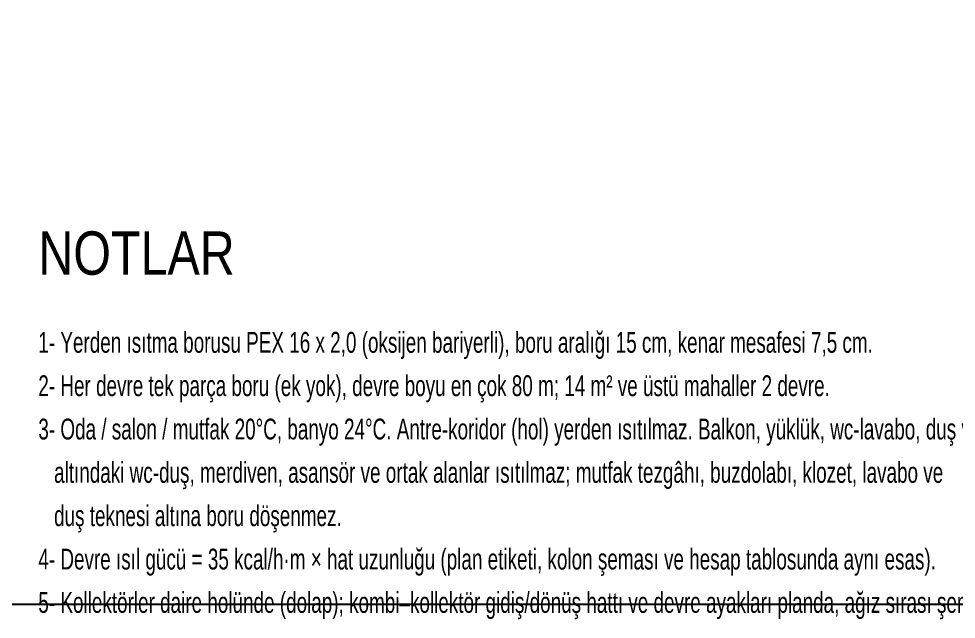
# Model space of a CAD drawing. Header units: centimetres. Extents: x -1224 to 8120, y -5771 to -1283.
# Drawn here: x 1289 to 1830, y -5659 to -5312 of the extents above; entities that cross this region are included whole.
import ezdxf

# ---------------------------------------------------------------- set-up
doc = ezdxf.new("R2010")
doc.units = ezdxf.units.CM
doc.layers.add('ROTAS-NOT', color=7, linetype='Continuous')
doc.layers.add('ROTAS-PAFTA', color=144, linetype='Continuous')
doc.styles.add('ROTAS-YAZI', font='arial.ttf')

msp = doc.modelspace()

# ---------------------------------------------------------------- linework, layer by layer
at = {"layer": 'ROTAS-PAFTA'}
msp.add_lwpolyline([(-1000, -5650), (3548.4, -5650), (3548.4, -3880), (-1000, -3880)], close=True, dxfattribs=at)

# ---------------------------------------------------------------- texts
at = {"layer": 'ROTAS-NOT', "color": 7, "style": 'ROTAS-YAZI'}
for s, height, width, p in [('NOTLAR', 25, 0.8, (1300, -5460)), ('1- Yerden ısıtma borusu PEX 16 x 2,0 (oksijen bariyerli), boru aralığı 15 cm, kenar mesafesi 7,5 cm.', 12, 0.65, (1300, -5505)), ('2- Her devre tek parça boru (ek yok), devre boyu en çok 80 m; 14 m² ve üstü mahaller 2 devre.', 12, 0.65, (1300, -5530)), ('3- Oda / salon / mutfak 20°C, banyo 24°C. Antre-koridor (hol) yerden ısıtılmaz. Balkon, yüklük, wc-lavabo, duş ve 2,7 m²', 12, 0.65, (1300, -5555)), ('   altındaki wc-duş, merdiven, asansör ve ortak alanlar ısıtılmaz; mutfak tezgâhı, buzdolabı, klozet, lavabo ve', 12, 0.65, (1300, -5580)), ('   duş teknesi altına boru döşenmez.', 12, 0.65, (1300, -5605)), ('4- Devre ısıl gücü = 35 kcal/h·m × hat uzunluğu (plan etiketi, kolon şeması ve hesap tablosunda aynı esas).', 12, 0.65, (1300, -5630)), ('5- Kollektörler daire holünde (dolap); kombi–kollektör gidiş/dönüş hattı ve devre ayakları planda, ağız sırası şemada.', 12, 0.65, (1300, -5655))]:
    msp.add_text(s, height=height, dxfattribs=dict(at, width=width)).set_placement(p)

doc.saveas('drawing.dxf')
